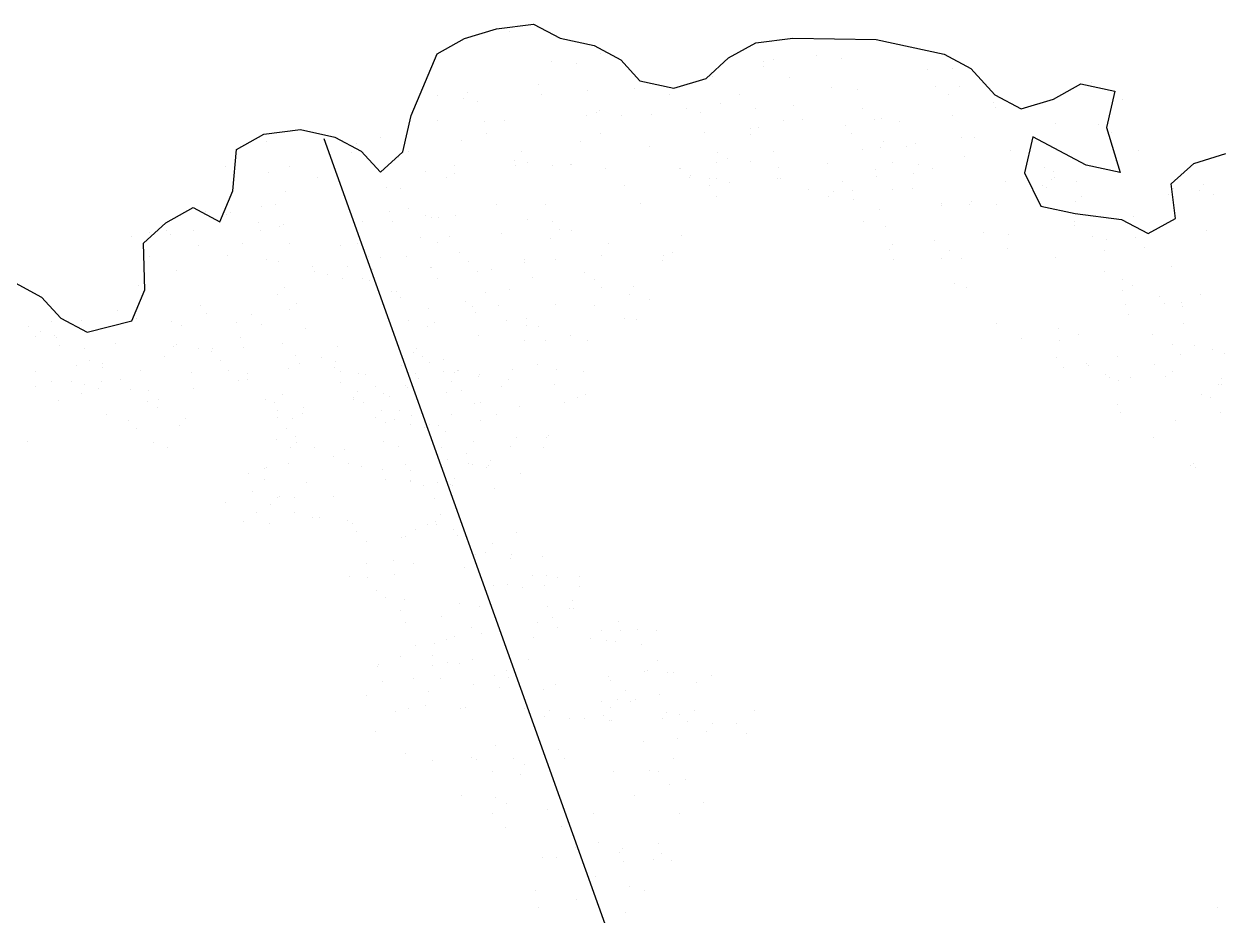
# Model space of a CAD drawing. Extents: x 671027 to 671614, y 802418 to 802669.
# Drawn here: x 671136.079 to 671140.715, y 802599.843 to 802603.285 of the extents above; entities that cross this region are included whole.
import ezdxf

# ---------------------------------------------------------------- set-up
doc = ezdxf.new("R2010")
doc.units = 0
doc.layers.add('fetcs malty hade', color=8, linetype='Continuous')

# ---------------------------------------------------------------- blocks, each defined once
blk = doc.blocks.new('wt')
at = {"layer": 'fetcs malty hade', "color": 0}
for p, q in [((-0.18048, 0.85836, -0.01022), (-0.15742, 0.86549, -0.01022)), ((-0.15742, 0.86549, -0.01022), (-0.13093, 0.86884, -0.01022)), ((-0.13093, 0.86884, -0.01022), (-0.11182, 0.85861, -0.01022)), ((-0.20011, 0.84746, -0.01022), (-0.18048, 0.85836, -0.01022)), ((-0.14797, 0.86317, -0.01022), (-0.14797, 0.86317, -0.01022)), ((-0.11182, 0.85861, -0.01022), (-0.0873, 0.85328, -0.01022)), ((0.0093, 0.84441, -0.01022), (0.02893, 0.85532, -0.01022)), ((0.02893, 0.85532, -0.01022), (0.05542, 0.85866, -0.01022)), ((0.05542, 0.85866, -0.01022), (0.11525, 0.85779, -0.01022)), ((0.11525, 0.85779, -0.01022), (0.16428, 0.84713, -0.01022)), ((-0.21883, 0.80295, -0.01022), (-0.20011, 0.84746, -0.01022)), ((-0.0873, 0.85328, -0.01022), (-0.06819, 0.84305, -0.01022)), ((-0.08306, 0.84729, -0.01022), (-0.08306, 0.84729, -0.01022)), ((0.16428, 0.84713, -0.01022), (0.18339, 0.8369, -0.01022)), ((-0.1183, 0.8422, -0.01022), (-0.1183, 0.8422, -0.01022)), ((-0.10014, 0.84051, -0.01022), (-0.10014, 0.84051, -0.01022)), ((-0.06819, 0.84305, -0.01022), (-0.05449, 0.82792, -0.01022)), ((-0.00691, 0.82972, -0.01022), (0.0093, 0.84441, -0.01022)), ((0.0341, 0.84171, -0.01022), (0.0341, 0.84171, -0.01022)), ((0.03436, 0.83808, -0.01022), (0.03436, 0.83808, -0.01022)), ((0.04191, 0.84353, -0.01022), (0.04191, 0.84353, -0.01022)), ((0.07256, 0.84594, -0.01022), (0.07256, 0.84594, -0.01022)), ((0.09072, 0.84425, -0.01022), (0.09072, 0.84425, -0.01022)), ((-0.02998, 0.82259, -0.01022), (-0.00691, 0.82972, -0.01022)), ((-0.0021, 0.83138, -0.01022), (-0.0021, 0.83138, -0.01022)), ((0.05335, 0.83045, -0.01022), (0.05335, 0.83045, -0.01022)), ((0.15232, 0.83616, -0.01022), (0.15232, 0.83616, -0.01022)), ((0.17033, 0.83669, -0.01022), (0.17033, 0.83669, -0.01022)), ((0.18339, 0.8369, -0.01022), (0.20052, 0.81799, -0.01022)), ((-0.12738, 0.82502, -0.01022), (-0.12738, 0.82502, -0.01022)), ((-0.09193, 0.82084, -0.01022), (-0.09193, 0.82084, -0.01022)), ((-0.05802, 0.82263, -0.01022), (-0.05802, 0.82263, -0.01022)), ((-0.05449, 0.82792, -0.01022), (-0.02998, 0.82259, -0.01022)), ((0.08359, 0.82341, -0.01022), (0.08359, 0.82341, -0.01022)), ((0.10174, 0.82172, -0.01022), (0.10174, 0.82172, -0.01022)), ((0.15818, 0.824, -0.01022), (0.15818, 0.824, -0.01022)), ((0.17519, 0.82364, -0.01022), (0.17519, 0.82364, -0.01022)), ((0.24269, 0.81489, -0.01022), (0.26233, 0.8258, -0.01022)), ((0.26233, 0.8258, -0.01022), (0.28684, 0.82047, -0.01022)), ((0.26974, 0.82694, -0.01022), (0.26974, 0.82694, -0.01022)), ((-0.1996, 0.8173, -0.01022), (-0.1996, 0.8173, -0.01022)), ((-0.18145, 0.81561, -0.01022), (-0.18145, 0.81561, -0.01022)), ((-0.17846, 0.81986, -0.01022), (-0.17846, 0.81986, -0.01022)), ((-0.17139, 0.81287, -0.01022), (-0.17139, 0.81287, -0.01022)), ((-0.12501, 0.81789, -0.01022), (-0.12501, 0.81789, -0.01022)), ((-0.03308, 0.81828, -0.01022), (-0.03308, 0.81828, -0.01022)), ((0.01733, 0.81789, -0.01022), (0.01733, 0.81789, -0.01022)), ((0.16725, 0.81804, -0.01022), (0.16725, 0.81804, -0.01022)), ((0.19978, 0.81259, -0.01022), (0.19978, 0.81259, -0.01022)), ((0.20052, 0.81799, -0.01022), (0.21963, 0.80776, -0.01022)), ((0.21963, 0.80776, -0.01022), (0.24269, 0.81489, -0.01022)), ((0.28684, 0.82047, -0.01022), (0.28091, 0.79443, -0.01022)), ((0.29261, 0.81442, -0.01022), (0.29261, 0.81442, -0.01022)), ((-0.0857, 0.80489, -0.01022), (-0.0857, 0.80489, -0.01022)), ((-0.08341, 0.80648, -0.01022), (-0.08341, 0.80648, -0.01022)), ((-0.04611, 0.80355, -0.01022), (-0.04611, 0.80355, -0.01022)), ((-0.02067, 0.80814, -0.01022), (-0.02067, 0.80814, -0.01022)), ((-0.01111, 0.80549, -0.01022), (-0.01111, 0.80549, -0.01022)), ((0.00366, 0.81135, -0.01022), (0.00366, 0.81135, -0.01022)), ((0.02842, 0.80806, -0.01022), (0.02842, 0.80806, -0.01022)), ((0.05588, 0.81022, -0.01022), (0.05588, 0.81022, -0.01022)), ((0.10533, 0.80836, -0.01022), (0.10533, 0.80836, -0.01022)), ((0.17024, 0.80329, -0.01022), (0.17024, 0.80329, -0.01022)), ((0.20126, 0.80865, -0.01022), (0.20126, 0.80865, -0.01022)), ((-0.22476, 0.77692, -0.01022), (-0.21883, 0.80295, -0.01022)), ((-0.22001, 0.79953, -0.01022), (-0.22001, 0.79953, -0.01022)), ((-0.20018, 0.79956, -0.01022), (-0.20018, 0.79956, -0.01022)), ((-0.16595, 0.79854, -0.01022), (-0.16595, 0.79854, -0.01022)), ((-0.15196, 0.79938, -0.01022), (-0.15196, 0.79938, -0.01022)), ((-0.09246, 0.8029, -0.01022), (-0.09246, 0.8029, -0.01022)), ((-0.06755, 0.8032, -0.01022), (-0.06755, 0.8032, -0.01022)), ((0.04861, 0.79932, -0.01022), (0.04861, 0.79932, -0.01022)), ((0.06253, 0.79995, -0.01022), (0.06253, 0.79995, -0.01022)), ((0.09323, 0.79574, -0.01022), (0.09323, 0.79574, -0.01022)), ((0.11412, 0.80008, -0.01022), (0.11412, 0.80008, -0.01022)), ((0.11942, 0.80084, -0.01022), (0.11942, 0.80084, -0.01022)), ((0.13227, 0.7984, -0.01022), (0.13227, 0.7984, -0.01022)), ((0.24455, 0.7973, -0.01022), (0.24455, 0.7973, -0.01022)), ((0.27507, 0.79684, -0.01022), (0.27507, 0.79684, -0.01022)), ((-0.34442, 0.77866, -0.01022), (-0.32479, 0.78957, -0.01022)), ((-0.32479, 0.78957, -0.01022), (-0.2983, 0.79291, -0.01022)), ((-0.2983, 0.79291, -0.01022), (-0.27378, 0.78758, -0.01022)), ((0, 0, -0.01022), (-0.2813, 0.78617, -0.01022)), ((-0.27378, 0.78758, -0.01022), (-0.25467, 0.77735, -0.01022)), ((-0.24097, 0.78688, -0.01022), (-0.24097, 0.78688, -0.01022)), ((-0.16501, 0.78992, -0.01022), (-0.16501, 0.78992, -0.01022)), ((-0.08275, 0.79034, -0.01022), (-0.08275, 0.79034, -0.01022)), ((-0.00811, 0.79073, -0.01022), (-0.00811, 0.79073, -0.01022)), ((0.02486, 0.7892, -0.01022), (0.02486, 0.7892, -0.01022)), ((0.02496, 0.79368, -0.01022), (0.02496, 0.79368, -0.01022)), ((0.03049, 0.79408, -0.01022), (0.03049, 0.79408, -0.01022)), ((0.0977, 0.79032, -0.01022), (0.0977, 0.79032, -0.01022)), ((0.17643, 0.78754, -0.01022), (0.17643, 0.78754, -0.01022)), ((0.18635, 0.78698, -0.01022), (0.18635, 0.78698, -0.01022)), ((0.22793, 0.78774, -0.01022), (0.222, 0.76171, -0.01022)), ((0.26615, 0.76729, -0.01022), (0.22793, 0.78774, -0.01022)), ((0.28091, 0.79443, -0.01022), (0.29066, 0.76195, -0.01022)), ((0.28414, 0.79088, -0.01022), (0.28414, 0.79088, -0.01022)), ((-0.34693, 0.74885, -0.01022), (-0.34442, 0.77866, -0.01022)), ((-0.32286, 0.78418, -0.01022), (-0.32286, 0.78418, -0.01022)), ((-0.25833, 0.78309, -0.01022), (-0.25833, 0.78309, -0.01022)), ((-0.18265, 0.78518, -0.01022), (-0.18265, 0.78518, -0.01022)), ((-0.09691, 0.78467, -0.01022), (-0.09691, 0.78467, -0.01022)), ((-0.04758, 0.78071, -0.01022), (-0.04758, 0.78071, -0.01022)), ((0.10579, 0.77833, -0.01022), (0.10579, 0.77833, -0.01022)), ((0.11825, 0.78007, -0.01022), (0.11825, 0.78007, -0.01022)), ((0.12056, 0.78418, -0.01022), (0.12056, 0.78418, -0.01022)), ((0.13731, 0.78108, -0.01022), (0.13731, 0.78108, -0.01022)), ((0.14395, 0.78322, -0.01022), (0.14395, 0.78322, -0.01022)), ((0.2116, 0.77791, -0.01022), (0.2116, 0.77791, -0.01022)), ((0.30377, 0.77776, -0.01022), (0.30377, 0.77776, -0.01022)), ((-0.26158, 0.77626, -0.01022), (-0.26158, 0.77626, -0.01022)), ((-0.25467, 0.77735, -0.01022), (-0.24097, 0.76223, -0.01022)), ((-0.24097, 0.76223, -0.01022), (-0.22476, 0.77692, -0.01022)), ((-0.22819, 0.77277, -0.01022), (-0.22819, 0.77277, -0.01022)), ((-0.22102, 0.77693, -0.01022), (-0.22102, 0.77693, -0.01022)), ((-0.14443, 0.77068, -0.01022), (-0.14443, 0.77068, -0.01022)), ((-0.13924, 0.77711, -0.01022), (-0.13924, 0.77711, -0.01022)), ((-0.13533, 0.76895, -0.01022), (-0.13533, 0.76895, -0.01022)), ((0.00095, 0.76911, -0.01022), (0.00095, 0.76911, -0.01022)), ((0.00112, 0.77666, -0.01022), (0.00112, 0.77666, -0.01022)), ((0.00847, 0.77243, -0.01022), (0.00847, 0.77243, -0.01022)), ((0.02488, 0.77028, -0.01022), (0.02488, 0.77028, -0.01022)), ((0.04168, 0.77732, -0.01022), (0.04168, 0.77732, -0.01022)), ((0.08051, 0.76887, -0.01022), (0.08051, 0.76887, -0.01022)), ((0.12738, 0.76935, -0.01022), (0.12738, 0.76935, -0.01022)), ((0.17912, 0.77358, -0.01022), (0.17912, 0.77358, -0.01022)), ((0.28758, 0.77068, -0.01022), (0.28758, 0.77068, -0.01022)), ((0.34364, 0.76865, -0.01022), (0.36671, 0.77577, -0.01022)), ((-0.35194, 0.76667, -0.01022), (-0.35194, 0.76667, -0.01022)), ((-0.32168, 0.76242, -0.01022), (-0.32168, 0.76242, -0.01022)), ((-0.30595, 0.76654, -0.01022), (-0.30595, 0.76654, -0.01022)), ((-0.20885, 0.76287, -0.01022), (-0.20885, 0.76287, -0.01022)), ((-0.18799, 0.76158, -0.01022), (-0.18799, 0.76158, -0.01022)), ((-0.18769, 0.76735, -0.01022), (-0.18769, 0.76735, -0.01022)), ((-0.14416, 0.76705, -0.01022), (-0.14416, 0.76705, -0.01022)), ((-0.11717, 0.76726, -0.01022), (-0.11717, 0.76726, -0.01022)), ((-0.10407, 0.76747, -0.01022), (-0.10407, 0.76747, -0.01022)), ((-0.1036, 0.76771, -0.01022), (-0.1036, 0.76771, -0.01022)), ((-0.07901, 0.76491, -0.01022), (-0.07901, 0.76491, -0.01022)), ((-0.0262, 0.76513, -0.01022), (-0.0262, 0.76513, -0.01022)), ((-0.02534, 0.7647, -0.01022), (-0.02534, 0.7647, -0.01022)), ((0.04521, 0.76549, -0.01022), (0.04521, 0.76549, -0.01022)), ((0.11502, 0.76425, -0.01022), (0.11502, 0.76425, -0.01022)), ((0.1423, 0.76107, -0.01022), (0.1423, 0.76107, -0.01022)), ((0.14553, 0.76766, -0.01022), (0.14553, 0.76766, -0.01022)), ((0.15558, 0.76491, -0.01022), (0.15558, 0.76491, -0.01022)), ((0.222, 0.76171, -0.01022), (0.23373, 0.73791, -0.01022)), ((0.2365, 0.76552, -0.01022), (0.2365, 0.76552, -0.01022)), ((0.24281, 0.7628, -0.01022), (0.24281, 0.7628, -0.01022)), ((0.29066, 0.76195, -0.01022), (0.26615, 0.76729, -0.01022)), ((0.32743, 0.75396, -0.01022), (0.34364, 0.76865, -0.01022)), ((-0.28612, 0.75882, -0.01022), (-0.28612, 0.75882, -0.01022)), ((-0.23654, 0.7516, -0.01022), (-0.23654, 0.7516, -0.01022)), ((-0.19338, 0.75818, -0.01022), (-0.19338, 0.75818, -0.01022)), ((-0.06531, 0.75257, -0.01022), (-0.06531, 0.75257, -0.01022)), ((-0.01914, 0.75814, -0.01022), (-0.01914, 0.75814, -0.01022)), ((-0.01791, 0.75974, -0.01022), (-0.01791, 0.75974, -0.01022)), ((-0.00459, 0.75245, -0.01022), (-0.00459, 0.75245, -0.01022)), ((-0.00456, 0.7577, -0.01022), (-0.00456, 0.7577, -0.01022)), ((0.00025, 0.75805, -0.01022), (0.00025, 0.75805, -0.01022)), ((0.00983, 0.75507, -0.01022), (0.00983, 0.75507, -0.01022)), ((0.04424, 0.75776, -0.01022), (0.04424, 0.75776, -0.01022)), ((0.04665, 0.75771, -0.01022), (0.04665, 0.75771, -0.01022)), ((0.09122, 0.75591, -0.01022), (0.09122, 0.75591, -0.01022)), ((0.11568, 0.75924, -0.01022), (0.11568, 0.75924, -0.01022)), ((0.20814, 0.75549, -0.01022), (0.20814, 0.75549, -0.01022)), ((0.23514, 0.75291, -0.01022), (0.23514, 0.75291, -0.01022)), ((0.2379, 0.75157, -0.01022), (0.2379, 0.75157, -0.01022)), ((0.24128, 0.75694, -0.01022), (0.24128, 0.75694, -0.01022)), ((0.24357, 0.75853, -0.01022), (0.24357, 0.75853, -0.01022)), ((0.25943, 0.75525, -0.01022), (0.25943, 0.75525, -0.01022)), ((0.33033, 0.72904, -0.01022), (0.32743, 0.75396, -0.01022)), ((0.3504, 0.75312, -0.01022), (0.3504, 0.75312, -0.01022)), ((-0.35628, 0.72659, -0.01022), (-0.34693, 0.74885, -0.01022)), ((-0.3485, 0.74646, -0.01022), (-0.3485, 0.74646, -0.01022)), ((-0.30889, 0.74831, -0.01022), (-0.30889, 0.74831, -0.01022)), ((-0.22653, 0.75071, -0.01022), (-0.22653, 0.75071, -0.01022)), ((0.0003, 0.74465, -0.01022), (0.0003, 0.74465, -0.01022)), ((0.06655, 0.75016, -0.01022), (0.06655, 0.75016, -0.01022)), ((0.0811, 0.74447, -0.01022), (0.0811, 0.74447, -0.01022)), ((0.08471, 0.74847, -0.01022), (0.08471, 0.74847, -0.01022)), ((0.09829, 0.74892, -0.01022), (0.09829, 0.74892, -0.01022)), ((0.12743, 0.74957, -0.01022), (0.12743, 0.74957, -0.01022)), ((0.14115, 0.75076, -0.01022), (0.14115, 0.75076, -0.01022)), ((0.263, 0.74504, -0.01022), (0.263, 0.74504, -0.01022)), ((0.32556, 0.74628, -0.01022), (0.32556, 0.74628, -0.01022)), ((0.32926, 0.75056, -0.01022), (0.32926, 0.75056, -0.01022)), ((0.34741, 0.74887, -0.01022), (0.34741, 0.74887, -0.01022)), ((0.35747, 0.74612, -0.01022), (0.35747, 0.74612, -0.01022)), ((-0.39503, 0.72591, -0.01022), (-0.37539, 0.73682, -0.01022)), ((-0.37539, 0.73682, -0.01022), (-0.35628, 0.72659, -0.01022)), ((-0.36682, 0.73435, -0.01022), (-0.36682, 0.73435, -0.01022)), ((-0.32655, 0.73747, -0.01022), (-0.32655, 0.73747, -0.01022)), ((-0.31658, 0.7391, -0.01022), (-0.31658, 0.7391, -0.01022)), ((-0.22091, 0.73627, -0.01022), (-0.22091, 0.73627, -0.01022)), ((-0.15755, 0.7389, -0.01022), (-0.15755, 0.7389, -0.01022)), ((-0.12264, 0.73919, -0.01022), (-0.12264, 0.73919, -0.01022)), ((-0.05387, 0.73949, -0.01022), (-0.05387, 0.73949, -0.01022)), ((0.09926, 0.74278, -0.01022), (0.09926, 0.74278, -0.01022)), ((0.11772, 0.73543, -0.01022), (0.11772, 0.73543, -0.01022)), ((0.16211, 0.73833, -0.01022), (0.16211, 0.73833, -0.01022)), ((0.1626, 0.73994, -0.01022), (0.1626, 0.73994, -0.01022)), ((0.18275, 0.73935, -0.01022), (0.18275, 0.73935, -0.01022)), ((0.18398, 0.74095, -0.01022), (0.18398, 0.74095, -0.01022)), ((0.20213, 0.73926, -0.01022), (0.20213, 0.73926, -0.01022)), ((0.23373, 0.73791, -0.01022), (0.25824, 0.73258, -0.01022)), ((0.25857, 0.74154, -0.01022), (0.25857, 0.74154, -0.01022)), ((-0.41124, 0.71123, -0.01022), (-0.39503, 0.72591, -0.01022)), ((-0.35142, 0.73176, -0.01022), (-0.35142, 0.73176, -0.01022)), ((-0.34894, 0.733, -0.01022), (-0.34894, 0.733, -0.01022)), ((-0.32865, 0.72605, -0.01022), (-0.32865, 0.72605, -0.01022)), ((-0.25405, 0.72665, -0.01022), (-0.25405, 0.72665, -0.01022)), ((-0.2346, 0.73405, -0.01022), (-0.2346, 0.73405, -0.01022)), ((-0.23223, 0.72693, -0.01022), (-0.23223, 0.72693, -0.01022)), ((-0.20864, 0.73094, -0.01022), (-0.20864, 0.73094, -0.01022)), ((-0.20434, 0.72981, -0.01022), (-0.20434, 0.72981, -0.01022)), ((-0.19915, 0.72988, -0.01022), (-0.19915, 0.72988, -0.01022)), ((-0.18706, 0.73138, -0.01022), (-0.18706, 0.73138, -0.01022)), ((-0.13522, 0.7283, -0.01022), (-0.13522, 0.7283, -0.01022)), ((-0.11707, 0.72661, -0.01022), (-0.11707, 0.72661, -0.01022)), ((0.10659, 0.72694, -0.01022), (0.10659, 0.72694, -0.01022)), ((0.25812, 0.72648, -0.01022), (0.25812, 0.72648, -0.01022)), ((0.25824, 0.73258, -0.01022), (0.29159, 0.72836, -0.01022)), ((0.29159, 0.72836, -0.01022), (0.3107, 0.71813, -0.01022)), ((0.30017, 0.73013, -0.01022), (0.30017, 0.73013, -0.01022)), ((0.3107, 0.71813, -0.01022), (0.33033, 0.72904, -0.01022)), ((-0.40687, 0.71904, -0.01022), (-0.40687, 0.71904, -0.01022)), ((-0.3949, 0.72054, -0.01022), (-0.3949, 0.72054, -0.01022)), ((-0.39153, 0.71713, -0.01022), (-0.39153, 0.71713, -0.01022)), ((-0.37506, 0.72057, -0.01022), (-0.37506, 0.72057, -0.01022)), ((-0.32684, 0.72039, -0.01022), (-0.32684, 0.72039, -0.01022)), ((-0.31377, 0.72336, -0.01022), (-0.31377, 0.72336, -0.01022)), ((-0.31049, 0.72436, -0.01022), (-0.31049, 0.72436, -0.01022)), ((-0.15366, 0.71817, -0.01022), (-0.15366, 0.71817, -0.01022)), ((-0.11236, 0.72096, -0.01022), (-0.11236, 0.72096, -0.01022)), ((-0.10356, 0.72038, -0.01022), (-0.10356, 0.72038, -0.01022)), ((0.12206, 0.72302, -0.01022), (0.12206, 0.72302, -0.01022)), ((0.19228, 0.71896, -0.01022), (0.19228, 0.71896, -0.01022)), ((0.21043, 0.71727, -0.01022), (0.21043, 0.71727, -0.01022)), ((0.25804, 0.7236, -0.01022), (0.25804, 0.7236, -0.01022)), ((0.35249, 0.7203, -0.01022), (0.35249, 0.7203, -0.01022)), ((-0.41949, 0.71585, -0.01022), (-0.41949, 0.71585, -0.01022)), ((-0.41032, 0.67763, -0.01022), (-0.41124, 0.71123, -0.01022)), ((-0.3717, 0.70941, -0.01022), (-0.3717, 0.70941, -0.01022)), ((-0.33989, 0.71093, -0.01022), (-0.33989, 0.71093, -0.01022)), ((-0.30593, 0.71088, -0.01022), (-0.30593, 0.71088, -0.01022)), ((-0.26931, 0.70946, -0.01022), (-0.26931, 0.70946, -0.01022)), ((-0.25764, 0.71135, -0.01022), (-0.25764, 0.71135, -0.01022)), ((-0.21245, 0.71524, -0.01022), (-0.21245, 0.71524, -0.01022)), ((-0.19968, 0.71194, -0.01022), (-0.19968, 0.71194, -0.01022)), ((-0.19155, 0.7157, -0.01022), (-0.19155, 0.7157, -0.01022)), ((-0.11833, 0.71453, -0.01022), (-0.11833, 0.71453, -0.01022)), ((-0.07719, 0.71133, -0.01022), (-0.07719, 0.71133, -0.01022)), ((-0.02454, 0.71682, -0.01022), (-0.02454, 0.71682, -0.01022)), ((0.12692, 0.70997, -0.01022), (0.12692, 0.70997, -0.01022)), ((0.15723, 0.71339, -0.01022), (0.15723, 0.71339, -0.01022)), ((0.27053, 0.71634, -0.01022), (0.27053, 0.71634, -0.01022)), ((0.28099, 0.71396, -0.01022), (0.28099, 0.71396, -0.01022)), ((0.3014, 0.71514, -0.01022), (0.3014, 0.71514, -0.01022)), ((-0.40671, 0.70174, -0.01022), (-0.40671, 0.70174, -0.01022)), ((-0.35054, 0.70231, -0.01022), (-0.35054, 0.70231, -0.01022)), ((-0.32295, 0.69965, -0.01022), (-0.32295, 0.69965, -0.01022)), ((-0.24948, 0.70174, -0.01022), (-0.24948, 0.70174, -0.01022)), ((-0.24087, 0.70065, -0.01022), (-0.24087, 0.70065, -0.01022)), ((-0.22247, 0.70172, -0.01022), (-0.22247, 0.70172, -0.01022)), ((-0.18411, 0.70472, -0.01022), (-0.18411, 0.70472, -0.01022)), ((-0.11533, 0.69977, -0.01022), (-0.11533, 0.69977, -0.01022)), ((-0.08226, 0.70272, -0.01022), (-0.08226, 0.70272, -0.01022)), ((-0.03757, 0.70209, -0.01022), (-0.03757, 0.70209, -0.01022)), ((-0.03094, 0.70423, -0.01022), (-0.03094, 0.70423, -0.01022)), ((0.12525, 0.70674, -0.01022), (0.12525, 0.70674, -0.01022)), ((0.16209, 0.70034, -0.01022), (0.16209, 0.70034, -0.01022)), ((0.16786, 0.70588, -0.01022), (0.16786, 0.70588, -0.01022)), ((0.17692, 0.69992, -0.01022), (0.17692, 0.69992, -0.01022)), ((0.2098, 0.70719, -0.01022), (0.2098, 0.70719, -0.01022)), ((0.24434, 0.70075, -0.01022), (0.24434, 0.70075, -0.01022)), ((0.27945, 0.70572, -0.01022), (0.27945, 0.70572, -0.01022)), ((0.30847, 0.70815, -0.01022), (0.30847, 0.70815, -0.01022)), ((-0.38737, 0.69184, -0.01022), (-0.38737, 0.69184, -0.01022)), ((-0.31412, 0.69812, -0.01022), (-0.31412, 0.69812, -0.01022)), ((-0.28987, 0.69422, -0.01022), (-0.28987, 0.69422, -0.01022)), ((-0.28803, 0.69111, -0.01022), (-0.28803, 0.69111, -0.01022)), ((-0.26485, 0.69434, -0.01022), (-0.26485, 0.69434, -0.01022)), ((-0.24669, 0.69265, -0.01022), (-0.24669, 0.69265, -0.01022)), ((-0.20473, 0.6941, -0.01022), (-0.20473, 0.6941, -0.01022)), ((-0.20412, 0.69371, -0.01022), (-0.20412, 0.69371, -0.01022)), ((-0.17757, 0.69808, -0.01022), (-0.17757, 0.69808, -0.01022)), ((-0.16125, 0.6922, -0.01022), (-0.16125, 0.6922, -0.01022)), ((-0.13728, 0.69739, -0.01022), (-0.13728, 0.69739, -0.01022)), ((-0.13716, 0.69949, -0.01022), (-0.13716, 0.69949, -0.01022)), ((-0.03807, 0.69876, -0.01022), (-0.03807, 0.69876, -0.01022)), ((0.12795, 0.69938, -0.01022), (0.12795, 0.69938, -0.01022)), ((0.27951, 0.69112, -0.01022), (0.27951, 0.69112, -0.01022)), ((0.32791, 0.69466, -0.01022), (0.32791, 0.69466, -0.01022)), ((-0.50349, 0.68272, -0.01022), (-0.48438, 0.67249, -0.01022)), ((-0.27895, 0.68848, -0.01022), (-0.27895, 0.68848, -0.01022)), ((-0.26828, 0.68586, -0.01022), (-0.26828, 0.68586, -0.01022)), ((-0.25389, 0.68592, -0.01022), (-0.25389, 0.68592, -0.01022)), ((-0.24909, 0.68438, -0.01022), (-0.24909, 0.68438, -0.01022)), ((-0.20022, 0.68571, -0.01022), (-0.20022, 0.68571, -0.01022)), ((-0.17133, 0.69061, -0.01022), (-0.17133, 0.69061, -0.01022)), ((-0.13187, 0.68668, -0.01022), (-0.13187, 0.68668, -0.01022)), ((-0.09438, 0.68988, -0.01022), (-0.09438, 0.68988, -0.01022)), ((-0.0873, 0.68488, -0.01022), (-0.0873, 0.68488, -0.01022)), ((0.29232, 0.68486, -0.01022), (0.29232, 0.68486, -0.01022)), ((-0.41967, 0.65538, -0.01022), (-0.41032, 0.67763, -0.01022)), ((-0.41506, 0.68057, -0.01022), (-0.41506, 0.68057, -0.01022)), ((-0.31479, 0.67468, -0.01022), (-0.31479, 0.67468, -0.01022)), ((-0.3102, 0.67919, -0.01022), (-0.3102, 0.67919, -0.01022)), ((-0.23311, 0.67623, -0.01022), (-0.23311, 0.67623, -0.01022)), ((-0.22926, 0.67665, -0.01022), (-0.22926, 0.67665, -0.01022)), ((-0.16505, 0.67608, -0.01022), (-0.16505, 0.67608, -0.01022)), ((-0.14846, 0.67809, -0.01022), (-0.14846, 0.67809, -0.01022)), ((-0.08234, 0.67932, -0.01022), (-0.08234, 0.67932, -0.01022)), ((-0.06201, 0.67453, -0.01022), (-0.06201, 0.67453, -0.01022)), ((-0.0592, 0.68025, -0.01022), (-0.0592, 0.68025, -0.01022)), ((0.17188, 0.68209, -0.01022), (0.17188, 0.68209, -0.01022)), ((0.18036, 0.67972, -0.01022), (0.18036, 0.67972, -0.01022)), ((0.29215, 0.6773, -0.01022), (0.29215, 0.6773, -0.01022)), ((0.29967, 0.68063, -0.01022), (0.29967, 0.68063, -0.01022)), ((0.34859, 0.67424, -0.01022), (0.34859, 0.67424, -0.01022)), ((-0.48438, 0.67249, -0.01022), (-0.47068, 0.65736, -0.01022)), ((-0.37049, 0.66669, -0.01022), (-0.37049, 0.66669, -0.01022)), ((-0.30116, 0.66816, -0.01022), (-0.30116, 0.66816, -0.01022)), ((-0.22622, 0.67186, -0.01022), (-0.22622, 0.67186, -0.01022)), ((-0.17968, 0.66943, -0.01022), (-0.17968, 0.66943, -0.01022)), ((-0.17459, 0.66566, -0.01022), (-0.17459, 0.66566, -0.01022)), ((-0.15578, 0.66659, -0.01022), (-0.15578, 0.66659, -0.01022)), ((-0.11522, 0.66725, -0.01022), (-0.11522, 0.66725, -0.01022)), ((-0.08723, 0.66655, -0.01022), (-0.08723, 0.66655, -0.01022)), ((-0.04745, 0.67058, -0.01022), (-0.04745, 0.67058, -0.01022)), ((0.29426, 0.66731, -0.01022), (0.29426, 0.66731, -0.01022)), ((0.31863, 0.67305, -0.01022), (0.31863, 0.67305, -0.01022)), ((0.32254, 0.66811, -0.01022), (0.32254, 0.66811, -0.01022)), ((0.33508, 0.66824, -0.01022), (0.33508, 0.66824, -0.01022)), ((0.33544, 0.66596, -0.01022), (0.33544, 0.66596, -0.01022)), ((-0.47068, 0.65736, -0.01022), (-0.45157, 0.64714, -0.01022)), ((-0.42994, 0.66248, -0.01022), (-0.42994, 0.66248, -0.01022)), ((-0.41611, 0.65735, -0.01022), (-0.41611, 0.65735, -0.01022)), ((-0.36558, 0.66035, -0.01022), (-0.36558, 0.66035, -0.01022)), ((-0.33375, 0.65975, -0.01022), (-0.33375, 0.65975, -0.01022)), ((-0.30608, 0.66352, -0.01022), (-0.30608, 0.66352, -0.01022)), ((-0.20639, 0.66413, -0.01022), (-0.20639, 0.66413, -0.01022)), ((-0.17253, 0.66161, -0.01022), (-0.17253, 0.66161, -0.01022)), ((-0.13615, 0.65705, -0.01022), (-0.13615, 0.65705, -0.01022)), ((-0.06578, 0.65703, -0.01022), (-0.06578, 0.65703, -0.01022)), ((-0.05716, 0.65644, -0.01022), (-0.05716, 0.65644, -0.01022)), ((0.29663, 0.66019, -0.01022), (0.29663, 0.66019, -0.01022)), ((-0.49387, 0.65112, -0.01022), (-0.49387, 0.65112, -0.01022)), ((-0.47754, 0.65521, -0.01022), (-0.47754, 0.65521, -0.01022)), ((-0.45572, 0.6555, -0.01022), (-0.45572, 0.6555, -0.01022)), ((-0.45157, 0.64714, -0.01022), (-0.41967, 0.65538, -0.01022)), ((-0.3909, 0.65472, -0.01022), (-0.3909, 0.65472, -0.01022)), ((-0.38352, 0.65195, -0.01022), (-0.38352, 0.65195, -0.01022)), ((-0.34424, 0.65451, -0.01022), (-0.34424, 0.65451, -0.01022)), ((-0.32609, 0.65282, -0.01022), (-0.32609, 0.65282, -0.01022)), ((-0.29456, 0.64959, -0.01022), (-0.29456, 0.64959, -0.01022)), ((-0.22039, 0.65554, -0.01022), (-0.22039, 0.65554, -0.01022)), ((-0.20684, 0.65147, -0.01022), (-0.20684, 0.65147, -0.01022)), ((-0.20223, 0.65385, -0.01022), (-0.20223, 0.65385, -0.01022)), ((-0.15008, 0.65554, -0.01022), (-0.15008, 0.65554, -0.01022)), ((-0.13602, 0.65222, -0.01022), (-0.13602, 0.65222, -0.01022)), ((-0.12728, 0.65124, -0.01022), (-0.12728, 0.65124, -0.01022)), ((0.20202, 0.65365, -0.01022), (0.20202, 0.65365, -0.01022)), ((0.24643, 0.65011, -0.01022), (0.24643, 0.65011, -0.01022)), ((0.33653, 0.65328, -0.01022), (0.33653, 0.65328, -0.01022)), ((-0.48865, 0.64437, -0.01022), (-0.48865, 0.64437, -0.01022)), ((-0.48542, 0.64774, -0.01022), (-0.48542, 0.64774, -0.01022)), ((-0.47537, 0.645, -0.01022), (-0.47537, 0.645, -0.01022)), ((-0.47404, 0.64339, -0.01022), (-0.47404, 0.64339, -0.01022)), ((-0.43095, 0.63941, -0.01022), (-0.43095, 0.63941, -0.01022)), ((-0.34182, 0.64309, -0.01022), (-0.34182, 0.64309, -0.01022)), ((-0.1707, 0.64492, -0.01022), (-0.1707, 0.64492, -0.01022)), ((-0.1373, 0.64143, -0.01022), (-0.1373, 0.64143, -0.01022)), ((-0.12248, 0.64132, -0.01022), (-0.12248, 0.64132, -0.01022)), ((-0.1042, 0.64473, -0.01022), (-0.1042, 0.64473, -0.01022)), ((-0.09211, 0.6416, -0.01022), (-0.09211, 0.6416, -0.01022)), ((0.22011, 0.64303, -0.01022), (0.22011, 0.64303, -0.01022)), ((0.24695, 0.64108, -0.01022), (0.24695, 0.64108, -0.01022)), ((0.26107, 0.64593, -0.01022), (0.26107, 0.64593, -0.01022)), ((0.31394, 0.64582, -0.01022), (0.31394, 0.64582, -0.01022)), ((-0.47176, 0.63751, -0.01022), (-0.47176, 0.63751, -0.01022)), ((-0.45361, 0.63582, -0.01022), (-0.45361, 0.63582, -0.01022)), ((-0.38968, 0.63702, -0.01022), (-0.38968, 0.63702, -0.01022)), ((-0.38738, 0.63862, -0.01022), (-0.38738, 0.63862, -0.01022)), ((-0.37152, 0.63533, -0.01022), (-0.37152, 0.63533, -0.01022)), ((-0.36264, 0.63369, -0.01022), (-0.36264, 0.63369, -0.01022)), ((-0.36127, 0.63569, -0.01022), (-0.36127, 0.63569, -0.01022)), ((-0.33945, 0.63597, -0.01022), (-0.33945, 0.63597, -0.01022)), ((-0.31156, 0.63884, -0.01022), (-0.31156, 0.63884, -0.01022)), ((-0.30169, 0.63064, -0.01022), (-0.30169, 0.63064, -0.01022)), ((-0.2717, 0.63707, -0.01022), (-0.2717, 0.63707, -0.01022)), ((-0.21686, 0.63259, -0.01022), (-0.21686, 0.63259, -0.01022)), ((-0.21506, 0.6352, -0.01022), (-0.21506, 0.6352, -0.01022)), ((0.32863, 0.63862, -0.01022), (0.32863, 0.63862, -0.01022)), ((0.3337, 0.63145, -0.01022), (0.3337, 0.63145, -0.01022)), ((0.34426, 0.63774, -0.01022), (0.34426, 0.63774, -0.01022)), ((0.35722, 0.63447, -0.01022), (0.35722, 0.63447, -0.01022)), ((0.36538, 0.63168, -0.01022), (0.36538, 0.63168, -0.01022)), ((-0.45898, 0.6234, -0.01022), (-0.45898, 0.6234, -0.01022)), ((-0.44989, 0.62685, -0.01022), (-0.44989, 0.62685, -0.01022)), ((-0.4408, 0.62506, -0.01022), (-0.4408, 0.62506, -0.01022)), ((-0.39578, 0.62978, -0.01022), (-0.39578, 0.62978, -0.01022)), ((-0.35557, 0.6267, -0.01022), (-0.35557, 0.6267, -0.01022)), ((-0.29877, 0.62474, -0.01022), (-0.29877, 0.62474, -0.01022)), ((-0.28354, 0.62895, -0.01022), (-0.28354, 0.62895, -0.01022)), ((-0.27356, 0.62211, -0.01022), (-0.27356, 0.62211, -0.01022)), ((-0.27348, 0.62621, -0.01022), (-0.27348, 0.62621, -0.01022)), ((-0.22555, 0.62357, -0.01022), (-0.22555, 0.62357, -0.01022)), ((-0.21078, 0.62942, -0.01022), (-0.21078, 0.62942, -0.01022)), ((-0.20582, 0.62524, -0.01022), (-0.20582, 0.62524, -0.01022)), ((-0.19523, 0.62747, -0.01022), (-0.19523, 0.62747, -0.01022)), ((-0.12829, 0.62405, -0.01022), (-0.12829, 0.62405, -0.01022)), ((0.24527, 0.62934, -0.01022), (0.24527, 0.62934, -0.01022)), ((0.26666, 0.62502, -0.01022), (0.26666, 0.62502, -0.01022)), ((0.26825, 0.62342, -0.01022), (0.26825, 0.62342, -0.01022)), ((0.28855, 0.62967, -0.01022), (0.28855, 0.62967, -0.01022)), ((0.31561, 0.62388, -0.01022), (0.31561, 0.62388, -0.01022)), ((-0.48901, 0.61913, -0.01022), (-0.48901, 0.61913, -0.01022)), ((-0.44082, 0.62171, -0.01022), (-0.44082, 0.62171, -0.01022)), ((-0.42761, 0.61335, -0.01022), (-0.42761, 0.61335, -0.01022)), ((-0.41315, 0.61991, -0.01022), (-0.41315, 0.61991, -0.01022)), ((-0.37653, 0.6185, -0.01022), (-0.37653, 0.6185, -0.01022)), ((-0.34985, 0.61958, -0.01022), (-0.34985, 0.61958, -0.01022)), ((-0.33646, 0.61751, -0.01022), (-0.33646, 0.61751, -0.01022)), ((-0.3069, 0.62097, -0.01022), (-0.3069, 0.62097, -0.01022)), ((-0.26988, 0.61872, -0.01022), (-0.26988, 0.61872, -0.01022)), ((-0.2569, 0.61727, -0.01022), (-0.2569, 0.61727, -0.01022)), ((-0.25172, 0.61703, -0.01022), (-0.25172, 0.61703, -0.01022)), ((-0.21555, 0.61722, -0.01022), (-0.21555, 0.61722, -0.01022)), ((-0.21345, 0.6141, -0.01022), (-0.21345, 0.6141, -0.01022)), ((-0.19529, 0.61932, -0.01022), (-0.19529, 0.61932, -0.01022)), ((-0.18779, 0.61823, -0.01022), (-0.18779, 0.61823, -0.01022)), ((-0.1855, 0.61983, -0.01022), (-0.1855, 0.61983, -0.01022)), ((-0.18505, 0.61998, -0.01022), (-0.18505, 0.61998, -0.01022)), ((-0.17065, 0.6156, -0.01022), (-0.17065, 0.6156, -0.01022)), ((-0.16964, 0.61654, -0.01022), (-0.16964, 0.61654, -0.01022)), ((-0.14891, 0.61343, -0.01022), (-0.14891, 0.61343, -0.01022)), ((-0.14565, 0.62026, -0.01022), (-0.14565, 0.62026, -0.01022)), ((-0.11423, 0.62074, -0.01022), (-0.11423, 0.62074, -0.01022)), ((-0.09502, 0.61892, -0.01022), (-0.09502, 0.61892, -0.01022)), ((0.24991, 0.62174, -0.01022), (0.24991, 0.62174, -0.01022)), ((0.28032, 0.61668, -0.01022), (0.28032, 0.61668, -0.01022)), ((0.28286, 0.61444, -0.01022), (0.28286, 0.61444, -0.01022)), ((0.29847, 0.61499, -0.01022), (0.29847, 0.61499, -0.01022)), ((0.32342, 0.61511, -0.01022), (0.32342, 0.61511, -0.01022)), ((0.32864, 0.61897, -0.01022), (0.32864, 0.61897, -0.01022)), ((0.36384, 0.61392, -0.01022), (0.36384, 0.61392, -0.01022)), ((-0.48872, 0.60816, -0.01022), (-0.48872, 0.60816, -0.01022)), ((-0.47713, 0.61153, -0.01022), (-0.47713, 0.61153, -0.01022)), ((-0.46292, 0.61212, -0.01022), (-0.46292, 0.61212, -0.01022)), ((-0.45384, 0.60949, -0.01022), (-0.45384, 0.60949, -0.01022)), ((-0.44317, 0.60687, -0.01022), (-0.44317, 0.60687, -0.01022)), ((-0.441, 0.61213, -0.01022), (-0.441, 0.61213, -0.01022)), ((-0.42055, 0.60636, -0.01022), (-0.42055, 0.60636, -0.01022)), ((-0.40778, 0.60562, -0.01022), (-0.40778, 0.60562, -0.01022)), ((-0.37511, 0.60672, -0.01022), (-0.37511, 0.60672, -0.01022)), ((-0.34279, 0.61259, -0.01022), (-0.34279, 0.61259, -0.01022)), ((-0.33613, 0.61321, -0.01022), (-0.33613, 0.61321, -0.01022)), ((-0.26926, 0.61089, -0.01022), (-0.26926, 0.61089, -0.01022)), ((-0.25709, 0.60461, -0.01022), (-0.25709, 0.60461, -0.01022)), ((-0.24438, 0.60853, -0.01022), (-0.24438, 0.60853, -0.01022)), ((-0.22255, 0.60881, -0.01022), (-0.22255, 0.60881, -0.01022)), ((-0.22173, 0.60764, -0.01022), (-0.22173, 0.60764, -0.01022)), ((-0.18948, 0.61176, -0.01022), (-0.18948, 0.61176, -0.01022)), ((-0.1825, 0.60521, -0.01022), (-0.1825, 0.60521, -0.01022)), ((-0.15369, 0.60791, -0.01022), (-0.15369, 0.60791, -0.01022)), ((-0.11551, 0.60994, -0.01022), (-0.11551, 0.60994, -0.01022)), ((0.28952, 0.6125, -0.01022), (0.28952, 0.6125, -0.01022)), ((0.36154, 0.60981, -0.01022), (0.36154, 0.60981, -0.01022)), ((0.36381, 0.60933, -0.01022), (0.36381, 0.60933, -0.01022)), ((-0.47258, 0.5979, -0.01022), (-0.47258, 0.5979, -0.01022)), ((-0.45594, 0.60292, -0.01022), (-0.45594, 0.60292, -0.01022)), ((-0.408, 0.59724, -0.01022), (-0.408, 0.59724, -0.01022)), ((-0.40072, 0.59863, -0.01022), (-0.40072, 0.59863, -0.01022)), ((-0.32335, 0.5991, -0.01022), (-0.32335, 0.5991, -0.01022)), ((-0.3167, 0.59669, -0.01022), (-0.3167, 0.59669, -0.01022)), ((-0.31134, 0.60275, -0.01022), (-0.31134, 0.60275, -0.01022)), ((-0.26053, 0.60041, -0.01022), (-0.26053, 0.60041, -0.01022)), ((-0.26026, 0.59898, -0.01022), (-0.26026, 0.59898, -0.01022)), ((-0.25334, 0.59702, -0.01022), (-0.25334, 0.59702, -0.01022)), ((-0.23894, 0.60292, -0.01022), (-0.23894, 0.60292, -0.01022)), ((-0.23409, 0.60126, -0.01022), (-0.23409, 0.60126, -0.01022)), ((-0.19327, 0.60371, -0.01022), (-0.19327, 0.60371, -0.01022)), ((-0.17344, 0.59599, -0.01022), (-0.17344, 0.59599, -0.01022)), ((-0.16904, 0.59661, -0.01022), (-0.16904, 0.59661, -0.01022)), ((-0.10865, 0.59641, -0.01022), (-0.10865, 0.59641, -0.01022)), ((-0.09952, 0.59997, -0.01022), (-0.09952, 0.59997, -0.01022)), ((-0.09388, 0.60226, -0.01022), (-0.09388, 0.60226, -0.01022)), ((0.34918, 0.60269, -0.01022), (0.34918, 0.60269, -0.01022)), ((0.35549, 0.59997, -0.01022), (0.35549, 0.59997, -0.01022)), ((-0.4374, 0.58826, -0.01022), (-0.4374, 0.58826, -0.01022)), ((-0.40111, 0.59287, -0.01022), (-0.40111, 0.59287, -0.01022)), ((-0.31502, 0.59066, -0.01022), (-0.31502, 0.59066, -0.01022)), ((-0.29687, 0.58897, -0.01022), (-0.29687, 0.58897, -0.01022)), ((-0.29625, 0.59275, -0.01022), (-0.29625, 0.59275, -0.01022)), ((-0.24043, 0.59125, -0.01022), (-0.24043, 0.59125, -0.01022)), ((-0.22752, 0.59065, -0.01022), (-0.22752, 0.59065, -0.01022)), ((-0.21866, 0.58757, -0.01022), (-0.21866, 0.58757, -0.01022)), ((-0.18956, 0.58836, -0.01022), (-0.18956, 0.58836, -0.01022)), ((-0.15739, 0.58829, -0.01022), (-0.15739, 0.58829, -0.01022)), ((-0.1409, 0.5938, -0.01022), (-0.1409, 0.5938, -0.01022)), ((0.2885, 0.59523, -0.01022), (0.2885, 0.59523, -0.01022)), ((0.29058, 0.58956, -0.01022), (0.29058, 0.58956, -0.01022)), ((0.36267, 0.58944, -0.01022), (0.36267, 0.58944, -0.01022)), ((-0.422, 0.58372, -0.01022), (-0.422, 0.58372, -0.01022)), ((-0.38536, 0.58044, -0.01022), (-0.38536, 0.58044, -0.01022)), ((-0.38128, 0.58514, -0.01022), (-0.38128, 0.58514, -0.01022)), ((-0.31467, 0.58602, -0.01022), (-0.31467, 0.58602, -0.01022)), ((-0.30442, 0.58548, -0.01022), (-0.30442, 0.58548, -0.01022)), ((-0.24431, 0.586, -0.01022), (-0.24431, 0.586, -0.01022)), ((-0.23742, 0.58229, -0.01022), (-0.23742, 0.58229, -0.01022)), ((-0.23047, 0.5845, -0.01022), (-0.23047, 0.5845, -0.01022)), ((-0.21927, 0.5806, -0.01022), (-0.21927, 0.5806, -0.01022)), ((-0.20569, 0.58106, -0.01022), (-0.20569, 0.58106, -0.01022)), ((-0.19883, 0.57984, -0.01022), (-0.19883, 0.57984, -0.01022)), ((-0.16922, 0.58357, -0.01022), (-0.16922, 0.58357, -0.01022)), ((0.3301, 0.58382, -0.01022), (0.3301, 0.58382, -0.01022)), ((-0.41586, 0.57768, -0.01022), (-0.41586, 0.57768, -0.01022)), ((-0.31582, 0.5704, -0.01022), (-0.31582, 0.5704, -0.01022)), ((-0.30873, 0.57819, -0.01022), (-0.30873, 0.57819, -0.01022)), ((-0.30216, 0.57225, -0.01022), (-0.30216, 0.57225, -0.01022)), ((-0.20952, 0.57853, -0.01022), (-0.20952, 0.57853, -0.01022)), ((-0.19445, 0.57559, -0.01022), (-0.19445, 0.57559, -0.01022)), ((-0.14337, 0.57182, -0.01022), (-0.14337, 0.57182, -0.01022)), ((-0.12123, 0.57148, -0.01022), (-0.12123, 0.57148, -0.01022)), ((-0.12, 0.57308, -0.01022), (-0.12, 0.57308, -0.01022)), ((0.31481, 0.57136, -0.01022), (0.31481, 0.57136, -0.01022)), ((-0.49445, 0.56885, -0.01022), (-0.49445, 0.56885, -0.01022)), ((-0.40417, 0.56799, -0.01022), (-0.40417, 0.56799, -0.01022)), ((-0.39358, 0.56417, -0.01022), (-0.39358, 0.56417, -0.01022)), ((-0.30574, 0.56419, -0.01022), (-0.30574, 0.56419, -0.01022)), ((-0.30113, 0.56781, -0.01022), (-0.30113, 0.56781, -0.01022)), ((-0.28853, 0.56422, -0.01022), (-0.28853, 0.56422, -0.01022)), ((-0.26699, 0.56261, -0.01022), (-0.26699, 0.56261, -0.01022)), ((-0.23874, 0.56893, -0.01022), (-0.23874, 0.56893, -0.01022)), ((-0.22771, 0.56504, -0.01022), (-0.22771, 0.56504, -0.01022)), ((-0.19673, 0.56442, -0.01022), (-0.19673, 0.56442, -0.01022)), ((-0.17434, 0.56889, -0.01022), (-0.17434, 0.56889, -0.01022)), ((-0.14725, 0.56513, -0.01022), (-0.14725, 0.56513, -0.01022)), ((-0.12354, 0.56409, -0.01022), (-0.12354, 0.56409, -0.01022)), ((-0.30682, 0.55302, -0.01022), (-0.30682, 0.55302, -0.01022)), ((-0.27449, 0.55819, -0.01022), (-0.27449, 0.55819, -0.01022)), ((-0.19254, 0.55541, -0.01022), (-0.19254, 0.55541, -0.01022)), ((-0.17891, 0.56014, -0.01022), (-0.17891, 0.56014, -0.01022)), ((-0.16156, 0.55479, -0.01022), (-0.16156, 0.55479, -0.01022)), ((0.34336, 0.55308, -0.01022), (0.34336, 0.55308, -0.01022)), ((-0.33554, 0.54529, -0.01022), (-0.33554, 0.54529, -0.01022)), ((-0.32417, 0.54923, -0.01022), (-0.32417, 0.54923, -0.01022)), ((-0.32301, 0.54962, -0.01022), (-0.32301, 0.54962, -0.01022)), ((-0.26414, 0.55278, -0.01022), (-0.26414, 0.55278, -0.01022)), ((-0.25466, 0.55046, -0.01022), (-0.25466, 0.55046, -0.01022)), ((-0.23932, 0.54855, -0.01022), (-0.23932, 0.54855, -0.01022)), ((-0.22285, 0.55199, -0.01022), (-0.22285, 0.55199, -0.01022)), ((-0.21931, 0.54784, -0.01022), (-0.21931, 0.54784, -0.01022)), ((-0.17734, 0.55266, -0.01022), (-0.17734, 0.55266, -0.01022)), ((-0.17463, 0.55181, -0.01022), (-0.17463, 0.55181, -0.01022)), ((-0.16445, 0.55003, -0.01022), (-0.16445, 0.55003, -0.01022)), ((-0.16348, 0.55112, -0.01022), (-0.16348, 0.55112, -0.01022)), ((-0.1406, 0.54572, -0.01022), (-0.1406, 0.54572, -0.01022)), ((0.34107, 0.55149, -0.01022), (0.34107, 0.55149, -0.01022)), ((0.34476, 0.55011, -0.01022), (0.34476, 0.55011, -0.01022)), ((-0.32408, 0.54162, -0.01022), (-0.32408, 0.54162, -0.01022)), ((-0.29403, 0.53891, -0.01022), (-0.29403, 0.53891, -0.01022)), ((-0.23731, 0.54164, -0.01022), (-0.23731, 0.54164, -0.01022)), ((-0.21949, 0.54083, -0.01022), (-0.21949, 0.54083, -0.01022)), ((-0.21916, 0.53995, -0.01022), (-0.21916, 0.53995, -0.01022)), ((-0.21027, 0.53682, -0.01022), (-0.21027, 0.53682, -0.01022)), ((-0.20006, 0.53949, -0.01022), (-0.20006, 0.53949, -0.01022)), ((-0.19037, 0.53793, -0.01022), (-0.19037, 0.53793, -0.01022)), ((-0.18884, 0.53703, -0.01022), (-0.18884, 0.53703, -0.01022)), ((-0.18768, 0.54236, -0.01022), (-0.18768, 0.54236, -0.01022)), ((-0.33276, 0.5326, -0.01022), (-0.33276, 0.5326, -0.01022)), ((-0.31455, 0.52858, -0.01022), (-0.31455, 0.52858, -0.01022)), ((-0.31335, 0.52875, -0.01022), (-0.31335, 0.52875, -0.01022)), ((-0.30251, 0.52836, -0.01022), (-0.30251, 0.52836, -0.01022)), ((-0.2747, 0.52901, -0.01022), (-0.2747, 0.52901, -0.01022)), ((-0.20224, 0.52796, -0.01022), (-0.20224, 0.52796, -0.01022)), ((-0.15869, 0.53505, -0.01022), (-0.15869, 0.53505, -0.01022)), ((-0.35196, 0.52496, -0.01022), (-0.35196, 0.52496, -0.01022)), ((-0.31997, 0.5234, -0.01022), (-0.31997, 0.5234, -0.01022)), ((-0.3391, 0.51103, -0.01022), (-0.3391, 0.51103, -0.01022)), ((-0.32977, 0.51785, -0.01022), (-0.32977, 0.51785, -0.01022)), ((-0.30239, 0.51774, -0.01022), (-0.30239, 0.51774, -0.01022)), ((-0.28972, 0.51425, -0.01022), (-0.28972, 0.51425, -0.01022)), ((-0.28479, 0.51377, -0.01022), (-0.28479, 0.51377, -0.01022)), ((-0.26451, 0.51162, -0.01022), (-0.26451, 0.51162, -0.01022)), ((-0.2011, 0.5113, -0.01022), (-0.2011, 0.5113, -0.01022)), ((-0.19752, 0.51635, -0.01022), (-0.19752, 0.51635, -0.01022)), ((-0.32095, 0.50934, -0.01022), (-0.32095, 0.50934, -0.01022)), ((-0.26073, 0.50943, -0.01022), (-0.26073, 0.50943, -0.01022)), ((-0.25782, 0.50385, -0.01022), (-0.25782, 0.50385, -0.01022)), ((-0.21587, 0.50544, -0.01022), (-0.21587, 0.50544, -0.01022)), ((-0.20673, 0.50901, -0.01022), (-0.20673, 0.50901, -0.01022)), ((-0.20029, 0.50871, -0.01022), (-0.20029, 0.50871, -0.01022)), ((-0.18849, 0.50533, -0.01022), (-0.18849, 0.50533, -0.01022)), ((-0.18561, 0.50119, -0.01022), (-0.18561, 0.50119, -0.01022)), ((-0.14331, 0.50348, -0.01022), (-0.14331, 0.50348, -0.01022)), ((-0.25075, 0.49686, -0.01022), (-0.25075, 0.49686, -0.01022)), ((-0.22555, 0.4998, -0.01022), (-0.22555, 0.4998, -0.01022)), ((-0.22291, 0.50021, -0.01022), (-0.22291, 0.50021, -0.01022)), ((-0.1605, 0.49515, -0.01022), (-0.1605, 0.49515, -0.01022)), ((-0.17283, 0.48709, -0.01022), (-0.17283, 0.48709, -0.01022)), ((-0.16506, 0.48889, -0.01022), (-0.16506, 0.48889, -0.01022)), ((-0.14762, 0.48446, -0.01022), (-0.14762, 0.48446, -0.01022)), ((-0.1469, 0.4872, -0.01022), (-0.1469, 0.4872, -0.01022)), ((-0.12466, 0.48587, -0.01022), (-0.12466, 0.48587, -0.01022)), ((-0.25059, 0.48085, -0.01022), (-0.25059, 0.48085, -0.01022)), ((-0.23131, 0.48337, -0.01022), (-0.23131, 0.48337, -0.01022)), ((-0.21731, 0.4806, -0.01022), (-0.21731, 0.4806, -0.01022)), ((-0.18051, 0.47787, -0.01022), (-0.18051, 0.47787, -0.01022)), ((-0.26305, 0.47139, -0.01022), (-0.26305, 0.47139, -0.01022)), ((-0.24996, 0.47086, -0.01022), (-0.24996, 0.47086, -0.01022)), ((-0.23076, 0.47313, -0.01022), (-0.23076, 0.47313, -0.01022)), ((-0.13162, 0.47262, -0.01022), (-0.13162, 0.47262, -0.01022)), ((-0.12152, 0.472, -0.01022), (-0.12152, 0.472, -0.01022)), ((-0.11346, 0.47093, -0.01022), (-0.11346, 0.47093, -0.01022)), ((-0.09811, 0.47181, -0.01022), (-0.09811, 0.47181, -0.01022)), ((-0.24357, 0.4612, -0.01022), (-0.24357, 0.4612, -0.01022)), ((-0.15955, 0.46545, -0.01022), (-0.15955, 0.46545, -0.01022)), ((-0.14944, 0.46617, -0.01022), (-0.14944, 0.46617, -0.01022)), ((-0.13871, 0.46366, -0.01022), (-0.13871, 0.46366, -0.01022)), ((-0.1227, 0.46537, -0.01022), (-0.1227, 0.46537, -0.01022)), ((-0.09815, 0.46433, -0.01022), (-0.09815, 0.46433, -0.01022)), ((-0.23718, 0.45675, -0.01022), (-0.23718, 0.45675, -0.01022)), ((-0.22378, 0.45468, -0.01022), (-0.22378, 0.45468, -0.01022)), ((-0.18433, 0.45201, -0.01022), (-0.18433, 0.45201, -0.01022)), ((-0.16986, 0.44965, -0.01022), (-0.16986, 0.44965, -0.01022)), ((-0.1206, 0.45009, -0.01022), (-0.1206, 0.45009, -0.01022)), ((-0.10287, 0.45439, -0.01022), (-0.10287, 0.45439, -0.01022)), ((-0.2263, 0.44737, -0.01022), (-0.2263, 0.44737, -0.01022)), ((-0.19671, 0.44307, -0.01022), (-0.19671, 0.44307, -0.01022)), ((-0.11705, 0.44232, -0.01022), (-0.11705, 0.44232, -0.01022)), ((-0.1047, 0.4487, -0.01022), (-0.1047, 0.4487, -0.01022)), ((-0.10244, 0.4484, -0.01022), (-0.10244, 0.4484, -0.01022)), ((-0.2229, 0.43814, -0.01022), (-0.2229, 0.43814, -0.01022)), ((-0.17576, 0.43474, -0.01022), (-0.17576, 0.43474, -0.01022)), ((-0.12826, 0.43824, -0.01022), (-0.12826, 0.43824, -0.01022)), ((-0.11351, 0.43487, -0.01022), (-0.11351, 0.43487, -0.01022)), ((-0.08188, 0.43268, -0.01022), (-0.08188, 0.43268, -0.01022)), ((-0.06952, 0.43906, -0.01022), (-0.06952, 0.43906, -0.01022)), ((-0.06806, 0.43248, -0.01022), (-0.06806, 0.43248, -0.01022)), ((-0.05636, 0.43378, -0.01022), (-0.05636, 0.43378, -0.01022)), ((-0.04221, 0.43284, -0.01022), (-0.04221, 0.43284, -0.01022)), ((-0.1937, 0.4265, -0.01022), (-0.1937, 0.4265, -0.01022)), ((-0.18773, 0.42851, -0.01022), (-0.18773, 0.42851, -0.01022)), ((-0.16817, 0.43059, -0.01022), (-0.16817, 0.43059, -0.01022)), ((-0.13092, 0.4276, -0.01022), (-0.13092, 0.4276, -0.01022)), ((-0.09007, 0.42677, -0.01022), (-0.09007, 0.42677, -0.01022)), ((-0.07834, 0.42524, -0.01022), (-0.07834, 0.42524, -0.01022)), ((-0.07191, 0.42508, -0.01022), (-0.07191, 0.42508, -0.01022)), ((-0.21593, 0.42168, -0.01022), (-0.21593, 0.42168, -0.01022)), ((-0.20347, 0.41463, -0.01022), (-0.20347, 0.41463, -0.01022)), ((-0.202, 0.42319, -0.01022), (-0.202, 0.42319, -0.01022)), ((-0.05297, 0.42249, -0.01022), (-0.05297, 0.42249, -0.01022)), ((-0.24299, 0.40714, -0.01022), (-0.24299, 0.40714, -0.01022)), ((-0.24218, 0.40828, -0.01022), (-0.24218, 0.40828, -0.01022)), ((-0.22642, 0.41432, -0.01022), (-0.22642, 0.41432, -0.01022)), ((-0.20314, 0.40757, -0.01022), (-0.20314, 0.40757, -0.01022)), ((-0.19256, 0.40984, -0.01022), (-0.19256, 0.40984, -0.01022)), ((-0.18409, 0.40886, -0.01022), (-0.18409, 0.40886, -0.01022)), ((-0.17492, 0.41158, -0.01022), (-0.17492, 0.41158, -0.01022)), ((-0.13436, 0.41224, -0.01022), (-0.13436, 0.41224, -0.01022)), ((-0.04201, 0.41102, -0.01022), (-0.04201, 0.41102, -0.01022)), ((-0.21702, 0.39833, -0.01022), (-0.21702, 0.39833, -0.01022)), ((-0.19768, 0.39852, -0.01022), (-0.19768, 0.39852, -0.01022)), ((-0.15899, 0.40009, -0.01022), (-0.15899, 0.40009, -0.01022)), ((-0.14995, 0.40367, -0.01022), (-0.14995, 0.40367, -0.01022)), ((-0.14892, 0.39923, -0.01022), (-0.14892, 0.39923, -0.01022)), ((-0.07681, 0.39934, -0.01022), (-0.07681, 0.39934, -0.01022)), ((-0.05127, 0.40343, -0.01022), (-0.05127, 0.40343, -0.01022)), ((-0.04867, 0.40427, -0.01022), (-0.04867, 0.40427, -0.01022)), ((-0.03457, 0.4023, -0.01022), (-0.03457, 0.4023, -0.01022)), ((-0.03051, 0.40258, -0.01022), (-0.03051, 0.40258, -0.01022)), ((-0.00302, 0.40016, -0.01022), (-0.00302, 0.40016, -0.01022)), ((-0.23977, 0.39614, -0.01022), (-0.23977, 0.39614, -0.01022)), ((-0.20619, 0.38923, -0.01022), (-0.20619, 0.38923, -0.01022)), ((-0.17379, 0.39366, -0.01022), (-0.17379, 0.39366, -0.01022)), ((-0.15563, 0.39197, -0.01022), (-0.15563, 0.39197, -0.01022)), ((-0.12382, 0.39046, -0.01022), (-0.12382, 0.39046, -0.01022)), ((-0.11478, 0.39403, -0.01022), (-0.11478, 0.39403, -0.01022)), ((-0.0755, 0.39646, -0.01022), (-0.0755, 0.39646, -0.01022)), ((-0.06466, 0.38983, -0.01022), (-0.06466, 0.38983, -0.01022)), ((-0.01358, 0.39499, -0.01022), (-0.01358, 0.39499, -0.01022)), ((-0.25089, 0.38612, -0.01022), (-0.25089, 0.38612, -0.01022)), ((-0.08185, 0.3815, -0.01022), (-0.08185, 0.3815, -0.01022)), ((-0.07065, 0.38341, -0.01022), (-0.07065, 0.38341, -0.01022)), ((-0.06151, 0.38164, -0.01022), (-0.06151, 0.38164, -0.01022)), ((-0.0576, 0.38284, -0.01022), (-0.0576, 0.38284, -0.01022)), ((-0.04033, 0.38683, -0.01022), (-0.04033, 0.38683, -0.01022)), ((-0.22991, 0.37441, -0.01022), (-0.22991, 0.37441, -0.01022)), ((-0.22039, 0.3768, -0.01022), (-0.22039, 0.3768, -0.01022)), ((-0.20877, 0.37913, -0.01022), (-0.20877, 0.37913, -0.01022)), ((-0.18333, 0.37671, -0.01022), (-0.18333, 0.37671, -0.01022)), ((-0.17983, 0.37746, -0.01022), (-0.17983, 0.37746, -0.01022)), ((-0.13763, 0.37685, -0.01022), (-0.13763, 0.37685, -0.01022)), ((-0.11948, 0.37516, -0.01022), (-0.11948, 0.37516, -0.01022)), ((-0.07522, 0.37723, -0.01022), (-0.07522, 0.37723, -0.01022)), ((-0.03548, 0.37378, -0.01022), (-0.03548, 0.37378, -0.01022)), ((-0.02634, 0.372, -0.01022), (-0.02634, 0.372, -0.01022)), ((-0.01551, 0.37499, -0.01022), (-0.01551, 0.37499, -0.01022)), ((0.02809, 0.37487, -0.01022), (0.02809, 0.37487, -0.01022)), ((-0.12308, 0.37116, -0.01022), (-0.12308, 0.37116, -0.01022)), ((-0.10493, 0.36947, -0.01022), (-0.10493, 0.36947, -0.01022)), ((-0.09414, 0.36948, -0.01022), (-0.09414, 0.36948, -0.01022)), ((-0.08079, 0.37136, -0.01022), (-0.08079, 0.37136, -0.01022)), ((-0.07598, 0.36779, -0.01022), (-0.07598, 0.36779, -0.01022)), ((-0.07471, 0.3682, -0.01022), (-0.07471, 0.3682, -0.01022)), ((-0.03816, 0.36935, -0.01022), (-0.03816, 0.36935, -0.01022)), ((-0.02021, 0.36763, -0.01022), (-0.02021, 0.36763, -0.01022)), ((-0.00205, 0.36594, -0.01022), (-0.00205, 0.36594, -0.01022)), ((0.01499, 0.36566, -0.01022), (0.01499, 0.36566, -0.01022)), ((-0.24441, 0.36007, -0.01022), (-0.24441, 0.36007, -0.01022)), ((-0.02722, 0.35495, -0.01022), (-0.02722, 0.35495, -0.01022)), ((-0.00689, 0.36034, -0.01022), (-0.00689, 0.36034, -0.01022)), ((0.02205, 0.35867, -0.01022), (0.02205, 0.35867, -0.01022)), ((-0.15786, 0.35015, -0.01022), (-0.15786, 0.35015, -0.01022)), ((-0.11302, 0.34725, -0.01022), (-0.11302, 0.34725, -0.01022)), ((-0.05171, 0.35306, -0.01022), (-0.05171, 0.35306, -0.01022)), ((-0.22321, 0.34417, -0.01022), (-0.22321, 0.34417, -0.01022)), ((-0.20314, 0.33906, -0.01022), (-0.20314, 0.33906, -0.01022)), ((-0.17528, 0.34152, -0.01022), (-0.17528, 0.34152, -0.01022)), ((-0.17216, 0.34005, -0.01022), (-0.17216, 0.34005, -0.01022)), ((-0.14514, 0.34102, -0.01022), (-0.14514, 0.34102, -0.01022)), ((-0.10852, 0.34085, -0.01022), (-0.10852, 0.34085, -0.01022)), ((-0.03063, 0.34065, -0.01022), (-0.03063, 0.34065, -0.01022)), ((-0.16019, 0.33153, -0.01022), (-0.16019, 0.33153, -0.01022)), ((-0.1399, 0.32953, -0.01022), (-0.1399, 0.32953, -0.01022)), ((-0.13752, 0.33619, -0.01022), (-0.13752, 0.33619, -0.01022)), ((-0.11937, 0.3345, -0.01022), (-0.11937, 0.3345, -0.01022)), ((-0.11806, 0.32941, -0.01022), (-0.11806, 0.32941, -0.01022)), ((-0.07335, 0.33122, -0.01022), (-0.07335, 0.33122, -0.01022)), ((-0.04782, 0.33232, -0.01022), (-0.04782, 0.33232, -0.01022)), ((-0.04128, 0.33149, -0.01022), (-0.04128, 0.33149, -0.01022)), ((-0.03316, 0.32235, -0.01022), (-0.03316, 0.32235, -0.01022)), ((-0.02133, 0.32538, -0.01022), (-0.02133, 0.32538, -0.01022)), ((-0.18291, 0.31398, -0.01022), (-0.18291, 0.31398, -0.01022)), ((-0.15849, 0.31247, -0.01022), (-0.15849, 0.31247, -0.01022)), ((-0.05838, 0.31436, -0.01022), (-0.05838, 0.31436, -0.01022)), ((-0.15037, 0.30856, -0.01022), (-0.15037, 0.30856, -0.01022)), ((-0.1208, 0.30403, -0.01022), (-0.1208, 0.30403, -0.01022)), ((-0.00885, 0.30917, -0.01022), (-0.00885, 0.30917, -0.01022)), ((-0.16005, 0.30146, -0.01022), (-0.16005, 0.30146, -0.01022)), ((-0.08792, 0.30097, -0.01022), (-0.08792, 0.30097, -0.01022)), ((-0.02603, 0.30083, -0.01022), (-0.02603, 0.30083, -0.01022)), ((-0.15096, 0.29142, -0.01022), (-0.15096, 0.29142, -0.01022)), ((-0.11111, 0.29185, -0.01022), (-0.11111, 0.29185, -0.01022)), ((-0.10047, 0.27667, -0.01022), (-0.10047, 0.27667, -0.01022)), ((-0.08403, 0.28024, -0.01022), (-0.08403, 0.28024, -0.01022)), ((-0.04115, 0.27986, -0.01022), (-0.04115, 0.27986, -0.01022)), ((-0.12436, 0.26977, -0.01022), (-0.12436, 0.26977, -0.01022)), ((-0.11455, 0.26969, -0.01022), (-0.11455, 0.26969, -0.01022)), ((-0.09639, 0.268, -0.01022), (-0.09639, 0.268, -0.01022)), ((-0.06928, 0.27308, -0.01022), (-0.06928, 0.27308, -0.01022)), ((-0.06669, 0.27576, -0.01022), (-0.06669, 0.27576, -0.01022)), ((-0.04463, 0.2678, -0.01022), (-0.04463, 0.2678, -0.01022)), ((-0.03918, 0.2724, -0.01022), (-0.03918, 0.2724, -0.01022)), ((-0.06617, 0.26674, -0.01022), (-0.06617, 0.26674, -0.01022)), ((-0.03183, 0.26717, -0.01022), (-0.03183, 0.26717, -0.01022)), ((-0.08643, 0.25568, -0.01022), (-0.08643, 0.25568, -0.01022)), ((-0.12951, 0.24545, -0.01022), (-0.12951, 0.24545, -0.01022)), ((-0.06225, 0.24875, -0.01022), (-0.06225, 0.24875, -0.01022)), ((-0.05126, 0.24605, -0.01022), (-0.05126, 0.24605, -0.01022)), ((-0.12709, 0.23331, -0.01022), (-0.12709, 0.23331, -0.01022)), ((-0.09998, 0.23939, -0.01022), (-0.09998, 0.23939, -0.01022)), ((0.36032, 0.2339, -0.01022), (0.36032, 0.2339, -0.01022)), ((-0.06481, 0.22976, -0.01022), (-0.06481, 0.22976, -0.01022))]:
    blk.add_line(p, q, dxfattribs=at)

msp = doc.modelspace()

# ---------------------------------------------------------------- block references
at = {"layer": 'fetcs malty hade', "color": 25, "xscale": 5.367893031661056, "yscale": 5.367893031661056, "zscale": 5.367893031661056}
msp.add_blockref('wt', (671138.7468, 802598.6217), dxfattribs=at)

doc.saveas('drawing.dxf')
